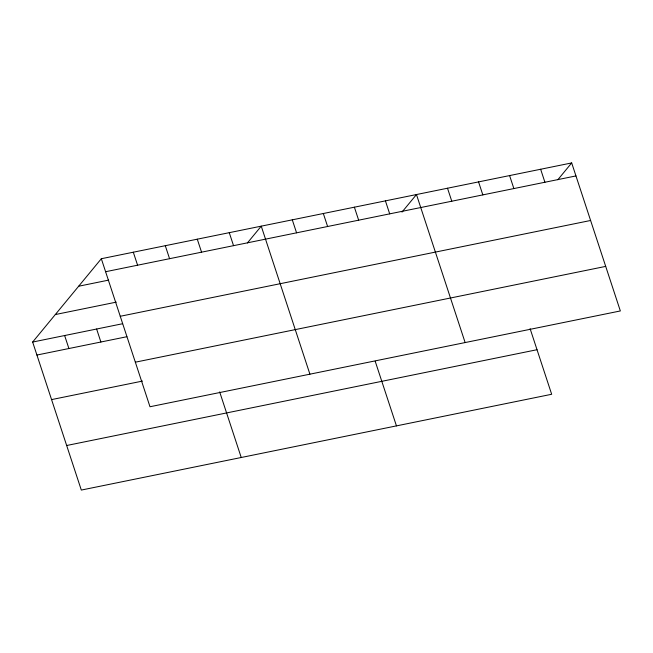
<?xml version="1.0" encoding="UTF-8"?>
<svg xmlns="http://www.w3.org/2000/svg" width="653" height="653" viewBox="0 0 653 653"><rect width="100%" height="100%" fill="white"/><g stroke="black" fill="none" stroke-linecap="round" stroke-linejoin="round"><path stroke-width="0.98" d="M530.105 328.671L551.671 394.273L81.315 490.068L32.65 342.05L101.329 258.727L571.685 162.932L620.35 310.95L149.994 406.746L101.329 258.727M247.397 242.957L261.249 226.158L309.914 374.177M401.987 212.111L416.467 194.545L465.132 342.564M557.833 179.73L571.685 162.932M105.598 271.721L575.954 175.926M78.662 286.226L108.651 280.113M55.317 314.55L116.283 302.135M120.25 316.281L590.606 220.485M32.65 342.05L122.609 323.725M36.919 355.044L126.878 336.719M135.351 362.186L605.698 266.391M51.571 399.603L142.525 381.074M66.663 445.509L537.019 349.714M540.643 169.249L544.912 182.244M509.593 175.575L513.87 188.57M478.551 181.901L482.828 194.888M447.509 188.219L451.778 201.214M385.425 200.863L389.694 213.858M354.383 207.189L358.652 220.183M375.197 361.24L396.453 425.887M323.333 213.507L327.61 226.501M292.291 219.832L296.568 232.827M229.268 232.672L233.537 245.659M197.279 239.186L201.557 252.18M219.669 391.898L241.235 457.5M165.299 245.699L169.568 258.694M133.31 252.213L137.587 265.208M96.62 329.022L100.888 342.017M64.631 335.536L68.908 348.531"/></g></svg>
